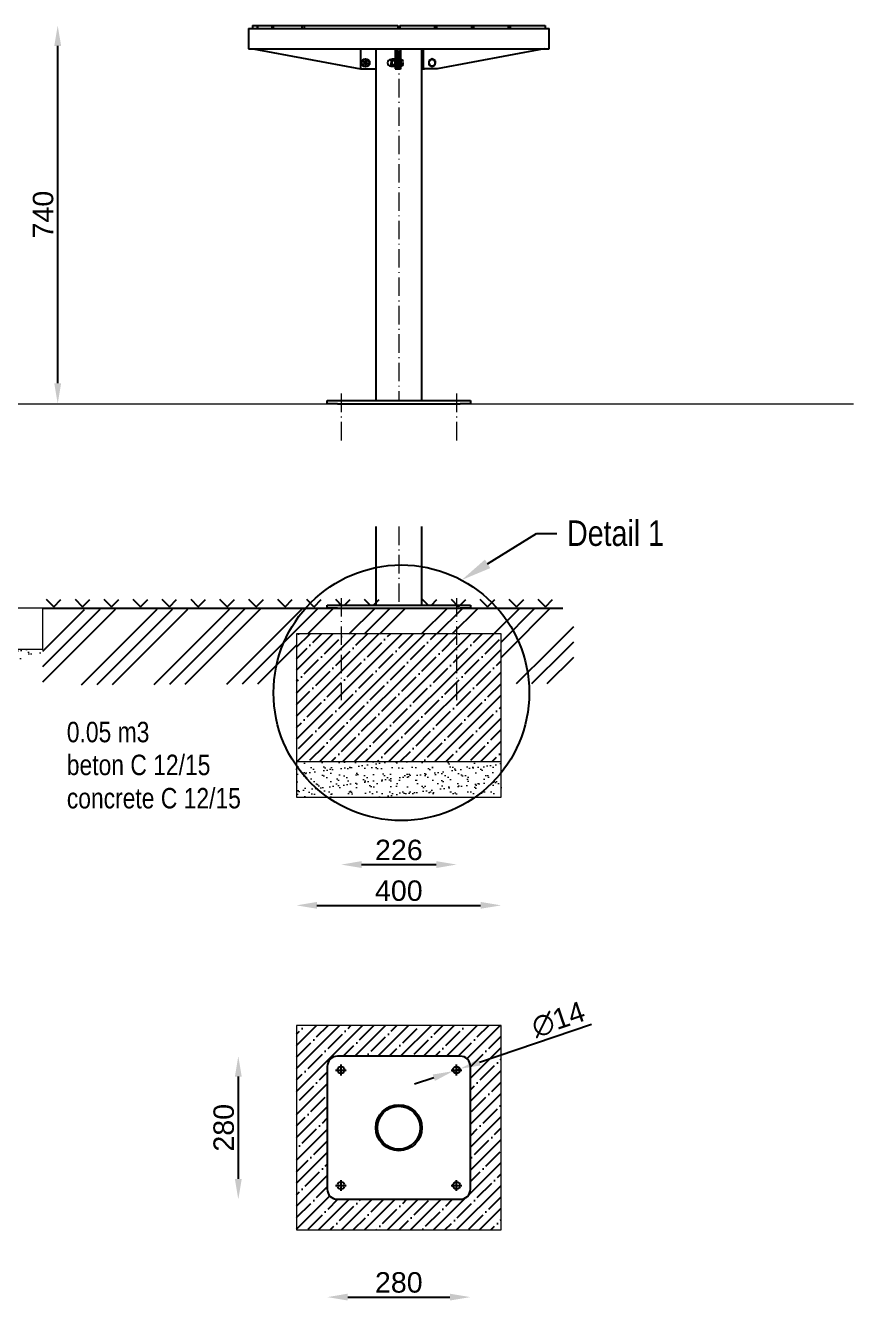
# Model space of a CAD drawing. Header units: millimetres. Extents: x -4282 to 6293, y -20 to 6567.
# Drawn here: x -2564 to -945, y 1047 to 3541 of the extents above; entities that cross this region are included whole.
import ezdxf
from ezdxf import colors
from ezdxf.entities.mleader import LeaderData, LeaderLine
from ezdxf.math import Vec2, Vec3

# ---------------------------------------------------------------- set-up
doc = ezdxf.new("R2010")
doc.units = ezdxf.units.MM
for name, pattern in [('ACAD_ISO10W100', [18.5, 12, -3, 0.5, -3]), ('CENTER2', [1.125, 0.75, -0.125, 0.125, -0.125]), ('INCONTINUOUS', [200000.001, 200000, -0.001]), ('PHANTOM', [12.7, 6.35, -1.27, 1.27, -1.27, 1.27, -1.27])]:
    doc.linetypes.add(name, pattern=pattern)
for name, color, linetype in [('KOTY', 3, 'INCONTINUOUS'), ('KOV', 254, 'Continuous'), ('OBRYSOVA', 7, 'Continuous'), ('OSY', 1, 'ACAD_ISO10W100'), ('POSTAVY ATD', 8, 'Continuous'), ('SRAFY', 9, 'Continuous')]:
    doc.layers.add(name, color=color, linetype=linetype)
doc.styles.add('SEACAD_Arial', font='arial.ttf', dxfattribs={"width": 0.8})
doc.styles.get("Standard").update_dxf_attribs({"font": 'arial.ttf'})
doc.dimstyles.new('PROFI_CSN', dxfattribs={"dimscale": 0, "dimtxt": 3.5, "dimasz": 3, "dimexe": 1, "dimexo": 0, "dimgap": 1.5, "dimtad": 1, "dimlfac": -1, "dimdsep": 46, "dimtxsty": 'Standard', "dimcen": 0, "dimdle": 1, "dimclrd": 256, "dimclre": 256, "dimclrt": 256, "dimadec": 0, "dimazin": 0, "dimtfac": 0.6, "dimtmove": 0, "dimatfit": 1, "dimfxl": 1, "dimtolj": 1, "dimarcsym": 0})

# ---------------------------------------------------------------- blocks, each defined once
blk = doc.blocks.new('*D0')
at = {"layer": 'DEFPOINTS', "color": 0, "transparency": 16777216}
for p in [(-2648.8, 3541.3), (-2501.5, 3541.3), (-2824.8, 2801.3)]:
    blk.add_point(p, dxfattribs=at)
at = {"layer": 'KOTY', "color": 7, "lineweight": -2, "transparency": 16777216}
blk.add_line((-2501.5, 2841.3), (-2501.5, 3501.3), dxfattribs=at)
at = {"layer": 'KOTY', "color": 7, "transparency": 16777216}
for points in [[(-2508.2, 3501.3), (-2494.8, 3501.3), (-2501.5, 3541.3)], [(-2508.2, 2841.3), (-2494.8, 2841.3), (-2501.5, 2801.3)]]:
    blk.add_solid(points, dxfattribs=at)
at = {"layer": 'KOTY', "color": 7, "lineweight": 13, "transparency": 16777216, "insert": (-2529.9, 3171.3), "char_height": 40, "attachment_point": 5, "rotation": 90}
blk.add_mtext('\\A1;740', dxfattribs=at)
blk = doc.blocks.new('*D3')
at = {"layer": 'DEFPOINTS', "color": 0, "transparency": 16777216}
for p in [(-2034.4, 2051.3), (-1634.4, 2051.3), (-1634.4, 1819.9)]:
    blk.add_point(p, dxfattribs=at)
at = {"layer": 'KOTY', "color": 7, "lineweight": -2, "transparency": 16777216}
blk.add_line((-1994.4, 1819.9), (-1674.4, 1819.9), dxfattribs=at)
at = {"layer": 'KOTY', "color": 7, "transparency": 16777216}
for points in [[(-1994.4, 1826.6), (-1994.4, 1813.3), (-2034.4, 1819.9)], [(-1674.4, 1826.6), (-1674.4, 1813.3), (-1634.4, 1819.9)]]:
    blk.add_solid(points, dxfattribs=at)
at = {"layer": 'KOTY', "color": 7, "lineweight": 13, "transparency": 16777216, "insert": (-1834.4, 1848.4), "char_height": 40, "attachment_point": 5}
blk.add_mtext('\\A1;400', dxfattribs=at)
blk = doc.blocks.new('*U7')
at = {"color": 0, "linetype": 'CENTER2', "transparency": 16777216}
for p, q in [((-10.5, 0), (-1.4, 0)), ((0, 1.4), (0, 10.5)), ((1.4, 0), (10.5, 0)), ((0, -10.5), (0, -1.4))]:
    blk.add_line(p, q, dxfattribs=at)
at = {"color": 0, "linetype": 'Continuous', "transparency": 16777216}
for p, q in [((-0.7, 0), (0.7, 0)), ((0, -0.7), (0, 0.7))]:
    blk.add_line(p, q, dxfattribs=at)
blk = doc.blocks.new('*U8')
at = {"color": 0, "linetype": 'CENTER2', "transparency": 16777216}
for p, q in [((-10.5, 0), (-1.4, 0)), ((0, 1.4), (0, 10.5)), ((1.4, 0), (10.5, 0)), ((0, -10.5), (0, -1.4))]:
    blk.add_line(p, q, dxfattribs=at)
at = {"color": 0, "linetype": 'Continuous', "transparency": 16777216}
for p, q in [((-0.7, 0), (0.7, 0)), ((0, -0.7), (0, 0.7))]:
    blk.add_line(p, q, dxfattribs=at)
blk = doc.blocks.new('*U9')
at = {"color": 0, "linetype": 'CENTER2', "transparency": 16777216}
for p, q in [((-10.5, 0), (-1.4, 0)), ((0, 1.4), (0, 10.5)), ((1.4, 0), (10.5, 0)), ((0, -10.5), (0, -1.4))]:
    blk.add_line(p, q, dxfattribs=at)
at = {"color": 0, "linetype": 'Continuous', "transparency": 16777216}
for p, q in [((-0.7, 0), (0.7, 0)), ((0, -0.7), (0, 0.7))]:
    blk.add_line(p, q, dxfattribs=at)
blk = doc.blocks.new('*U10')
at = {"color": 0, "linetype": 'CENTER2', "transparency": 16777216}
for p, q in [((-10.5, 0), (-1.4, 0)), ((0, 1.4), (0, 10.5)), ((1.4, 0), (10.5, 0)), ((0, -10.5), (0, -1.4))]:
    blk.add_line(p, q, dxfattribs=at)
at = {"color": 0, "linetype": 'Continuous', "transparency": 16777216}
for p, q in [((-0.7, 0), (0.7, 0)), ((0, -0.7), (0, 0.7))]:
    blk.add_line(p, q, dxfattribs=at)
blk = doc.blocks.new('*D12')
at = {"layer": 'DEFPOINTS', "color": 0, "transparency": 16777216}
for p in [(-1947.3, 2401.3), (-1721.3, 2401.3), (-1721.3, 1899.7)]:
    blk.add_point(p, dxfattribs=at)
at = {"layer": 'KOTY', "color": 7, "lineweight": -2, "transparency": 16777216}
blk.add_line((-1907.3, 1899.7), (-1761.3, 1899.7), dxfattribs=at)
at = {"layer": 'KOTY', "color": 7, "transparency": 16777216}
for points in [[(-1907.3, 1906.4), (-1907.3, 1893), (-1947.3, 1899.7)], [(-1761.3, 1906.4), (-1761.3, 1893), (-1721.3, 1899.7)]]:
    blk.add_solid(points, dxfattribs=at)
at = {"layer": 'KOTY', "color": 7, "lineweight": 13, "transparency": 16777216, "insert": (-1834.3, 1928.1), "char_height": 40, "attachment_point": 5}
blk.add_mtext('\\A1;226', dxfattribs=at)
blk = doc.blocks.new('*D13')
at = {"layer": 'DEFPOINTS', "color": 0, "transparency": 16777216}
for p in [(-1714.8, 1500.1), (-1728, 1495.6)]:
    blk.add_point(p, dxfattribs=at)
at = {"layer": 'KOTY', "color": 7, "lineweight": -2, "transparency": 16777216}
for p, q in [((-1676.9, 1512.9), (-1457.7, 1587.3)), ((-1728, 1495.6), (-1714.8, 1500.1)), ((-1765.9, 1482.7), (-1803.8, 1469.9))]:
    blk.add_line(p, q, dxfattribs=at)
at = {"layer": 'KOTY', "color": 7, "transparency": 16777216}
for points in [[(-1679, 1519.2), (-1674.7, 1506.6), (-1714.8, 1500.1)], [(-1768, 1489), (-1763.8, 1476.4), (-1728, 1495.6)]]:
    blk.add_solid(points, dxfattribs=at)
at = {"layer": 'KOTY', "color": 7, "lineweight": 13, "transparency": 16777216, "insert": (-1522.4, 1596.5), "char_height": 40, "attachment_point": 5, "rotation": 18.7395}
blk.add_mtext('\\A1;∅14', dxfattribs=at)
blk = doc.blocks.new('*D14')
at = {"layer": 'DEFPOINTS', "color": 0, "transparency": 16777216}
for p in [(-1974.4, 1264.8), (-1694.4, 1264.8), (-1694.4, 1053.5)]:
    blk.add_point(p, dxfattribs=at)
at = {"layer": 'KOTY', "color": 7, "lineweight": -2, "transparency": 16777216}
blk.add_line((-1934.4, 1053.5), (-1734.4, 1053.5), dxfattribs=at)
at = {"layer": 'KOTY', "color": 7, "transparency": 16777216}
for points in [[(-1934.4, 1060.2), (-1934.4, 1046.9), (-1974.4, 1053.5)], [(-1734.4, 1060.2), (-1734.4, 1046.9), (-1694.4, 1053.5)]]:
    blk.add_solid(points, dxfattribs=at)
at = {"layer": 'KOTY', "color": 7, "lineweight": 13, "transparency": 16777216, "insert": (-1834.4, 1082), "char_height": 40, "attachment_point": 5}
blk.add_mtext('\\A1;280', dxfattribs=at)
blk = doc.blocks.new('*D15')
at = {"layer": 'DEFPOINTS', "color": 0, "transparency": 16777216}
for p in [(-1954.4, 1524.8), (-2148.3, 1244.8), (-1954.4, 1244.8)]:
    blk.add_point(p, dxfattribs=at)
at = {"layer": 'KOTY', "color": 7, "lineweight": -2, "transparency": 16777216}
blk.add_line((-2148.3, 1484.8), (-2148.3, 1284.8), dxfattribs=at)
at = {"layer": 'KOTY', "color": 7, "transparency": 16777216}
for points in [[(-2155, 1484.8), (-2141.6, 1484.8), (-2148.3, 1524.8)], [(-2155, 1284.8), (-2141.6, 1284.8), (-2148.3, 1244.8)]]:
    blk.add_solid(points, dxfattribs=at)
at = {"layer": 'KOTY', "color": 7, "lineweight": 13, "transparency": 16777216, "insert": (-2176.7, 1384.8), "char_height": 40, "attachment_point": 5, "rotation": 90}
blk.add_mtext('\\A1;280', dxfattribs=at)

msp = doc.modelspace()

# ---------------------------------------------------------------- hatches: boundary and pattern name
at = {"transparency": 33554508}
h = msp.add_hatch(dxfattribs=at)
h.set_pattern_fill('ANSI35', color=9, scale=5)
h.set_pattern_definition([(45, (-3590.892, 50), (-22.45064, 22.45064), []), (45, (-3568.44, 50), (-22.45064, 22.45064), [39.6875, -7.9375, 0, -7.9375])])
h.paths.add_polyline_path([(-1634.4, 2351.3), (-2034.4, 2351.3), (-2034.4, 2101.3), (-1634.4, 2101.3)])
h = msp.add_hatch(dxfattribs=at)
h.set_pattern_fill('ANSI35', color=9, scale=5)
h.set_pattern_definition([(45, (-4818.348, -115.728), (-22.45064, 22.45064), []), (45, (-4795.898, -115.728), (-22.45064, 22.45064), [39.6875, -7.9375, 0, -7.9375])])
h.paths.add_polyline_path([(-2034.4, 1184.8), (-1634.4, 1184.8), (-1634.4, 1584.8), (-2034.4, 1584.8)])
h.paths.add_polyline_path([(-1974.4, 1504.8, -0.414214), (-1954.4, 1524.8), (-1714.4, 1524.8, -0.414214), (-1694.4, 1504.8), (-1694.4, 1264.8, -0.414214), (-1714.4, 1244.8), (-1954.4, 1244.8, -0.414214), (-1974.4, 1264.8)], flags=16)
h.paths.add_polyline_path([(-1954.4, 1497.8, -1), (-1940.4, 1497.8, -1)], flags=0)
h.paths.add_polyline_path([(-1940.4, 1271.8, -1), (-1954.4, 1271.8, -1)], flags=0)
h.paths.add_polyline_path([(-1714.4, 1497.8, -1), (-1728.4, 1497.8, -1)], flags=0)
h.paths.add_polyline_path([(-1714.4, 1271.8, -1), (-1728.4, 1271.8, -1)], flags=0)
at = {"layer": 'POSTAVY ATD', "lineweight": 15}
h = msp.add_hatch(dxfattribs=at)
h.set_pattern_fill('AR-SAND', color=9, scale=0.5, style=0)
h.set_pattern_definition([(37.5, (-4818.348, 7e-13), (-0.80002, 24.47066), [0, -19.304, 0, -21.59, 0, -20.6375]), (7.5, (-4818.348, 7e-13), (22.47616, 35.84126), [0, -10.414, 0, -17.399, 0, -6.6675]), (327.5, (-4833.97, 7e-13), (39.54962, 0.07186), [0, -6.35, 0, -22.86, 0, -29.845]), (317.5, (-4833.97, 7e-13), (38.17782, 11.14647), [0, -3.175, 0, -14.986, 0, -17.145])])
h.paths.add_polyline_path([(-1634.4, 2079.4), (-1634.4, 2101.3), (-2034.4, 2101.3), (-2034.4, 2092.7, 0.087451), (-1973.1, 2031.3), (-1685.7, 2031.3, 0.070723)])
h.paths.add_polyline_path([(-2034.4, 2092.7), (-2034.4, 2031.3), (-1973.1, 2031.3, -0.087451)], flags=17)
h.paths.add_polyline_path([(-1634.4, 2079.4, -0.070723), (-1685.7, 2031.3), (-1634.4, 2031.3)], flags=17)
at = {"layer": 'SRAFY'}
h = msp.add_hatch(dxfattribs=at)
h.set_pattern_fill('TERACO', color=9, scale=20)
h.set_pattern_definition([(45, (-10146.16, -2913.403), (-28.28427, 28.28427), [20, -20]), (135, (-10089.593, -2913.403), (-28.28427, -28.28427), [20, -20])])
h.paths.add_polyline_path([(-1804.3, 2424.3), (-1804.3, 2407.3), (-1724.4, 2407.3), (-1724.4, 2401.3), (-1513.6, 2401.3), (-1513.6, 2424.3)])
h.paths.add_polyline_path([(-1864.3, 2407.3), (-1864.3, 2424.3), (-2530.7, 2424.3), (-2530.7, 2401.3), (-1944.4, 2401.3), (-1944.4, 2407.3)])
h = msp.add_hatch(dxfattribs=at)
h.set_pattern_fill('GOST_GROUND', color=9, scale=10)
h.set_pattern_definition([(45, (-9882.51, -2913.4), (141.4214, -9e-15), [200]), (45, (-9852.51, -2913.4), (141.4214, -9e-15), [200]), (45, (-9822.51, -2913.4), (141.4214, -9e-15), [200])])
h.paths.add_polyline_path([(-2034.4, 2253.6), (-2530.9, 2251.3), (-2530.5, 2398.8), (-1492.1, 2401.2), (-1492.1, 2253.8), (-1634.4, 2253.8), (-1634.4, 2350.9), (-2034.4, 2350.9)])
at = {"layer": 'SRAFY', "lineweight": 15}
h = msp.add_hatch(dxfattribs=at)
h.set_pattern_fill('AR-SAND', color=9, scale=0.5, style=0)
h.set_pattern_definition([(37.5, (-459.863, 887.08), (-0.80002, 24.47066), [0, -19.304, 0, -21.59, 0, -20.6375]), (7.5, (-459.863, 887.08), (22.47616, 35.84126), [0, -10.414, 0, -17.399, 0, -6.6675]), (327.5, (-475.484, 887.08), (39.54962, 0.07186), [0, -6.35, 0, -22.86, 0, -29.845]), (317.5, (-475.484, 887.08), (38.17782, 11.14647), [0, -3.175, 0, -14.986, 0, -17.145])])
h.paths.add_polyline_path([(-3455.7, 2321.3), (-3455.7, 2301.3), (-3455.7, 2301.3), (-3383.9, 2301.1), (-3383.9, 2321.3)])
h.paths.add_polyline_path([(-2530.7, 2300.9), (-2530.7, 2321.3), (-3383.9, 2321.3), (-3383.9, 2301.1), (-3330.2, 2300.9)])

# ---------------------------------------------------------------- linework, layer by layer
at = {"color": 7, "linetype": 'Continuous', "lineweight": 25}
for p, q in [((-2128.4, 3535.3), (-2128.4, 3495.3)), ((-2128.4, 3535.3), (-1913.8, 3535.3)), ((-2120.4, 3541.3), (-2120.4, 3535.3)), ((-2120.4, 3541.3), (-2111.7, 3541.3)), ((-2111.7, 3541.3), (-2111.7, 3535.3)), ((-2111.7, 3541.3), (-2110.7, 3541.3)), ((-2110.7, 3541.3), (-2110.7, 3535.3)), ((-2110.7, 3541.3), (-2082.7, 3541.3)), ((-2082.7, 3541.3), (-2082.7, 3535.3)), ((-2082.7, 3541.3), (-2080.3, 3541.3)), ((-2080.3, 3541.3), (-2080.3, 3535.3)), ((-2080.3, 3541.3), (-2024.1, 3541.3)), ((-2024.1, 3541.3), (-2024.1, 3535.3)), ((-2024.1, 3541.3), (-2019.5, 3541.3)), ((-2019.5, 3541.3), (-2019.5, 3535.3)), ((-2019.5, 3541.3), (-1836.4, 3541.3)), ((-1913.8, 3535.3), (-1540.4, 3535.3)), ((-1836.4, 3541.3), (-1836.4, 3535.3)), ((-1832.4, 3541.3), (-1832.4, 3535.3)), ((-1832.4, 3541.3), (-1764.4, 3541.3)), ((-1764.4, 3541.3), (-1764.4, 3535.3)), ((-1764.4, 3541.3), (-1760.4, 3541.3)), ((-1760.4, 3541.3), (-1760.4, 3535.3)), ((-1760.4, 3541.3), (-1692.4, 3541.3)), ((-1692.4, 3541.3), (-1692.4, 3535.3)), ((-1692.4, 3541.3), (-1688.4, 3541.3)), ((-1688.4, 3541.3), (-1688.4, 3535.3)), ((-1688.4, 3541.3), (-1620.4, 3541.3)), ((-1620.4, 3541.3), (-1620.4, 3535.3)), ((-1620.4, 3541.3), (-1616.4, 3541.3)), ((-1616.4, 3541.3), (-1616.4, 3535.3)), ((-1616.4, 3541.3), (-1548.4, 3541.3)), ((-1548.4, 3541.3), (-1548.4, 3535.3)), ((-1540.4, 3495.3), (-1540.4, 3535.3)), ((-2128.4, 3495.3), (-1913.8, 3495.3)), ((-2119, 3495.3), (-1909.4, 3456.3)), ((-1913.7, 3495.3), (-1913.8, 3495.3)), ((-1913.7, 3495.3), (-1540.4, 3495.3)), ((-1909.4, 3495.3), (-1909.4, 3458.3)), ((-1879.3, 3495.3), (-1879.3, 3456.1)), ((-1841.4, 3495.3), (-1841.4, 3456.3)), ((-1837.4, 3495.3), (-1837.4, 3456.3)), ((-1831.4, 3458.3), (-1831.4, 3495.3)), ((-1831.2, 3495.3), (-1831.2, 3476.3)), ((-1789.5, 3456.1), (-1789.5, 3495.3)), ((-1786.4, 3458.3), (-1786.4, 3495.3)), ((-1549.8, 3495.3), (-1759.4, 3456.3)), ((-1900.8, 3470.8), (-1902.3, 3468.3)), ((-1902.3, 3468.3), (-1900.8, 3465.8)), ((-1898, 3470.8), (-1900.8, 3470.8)), ((-1896.5, 3468.3), (-1898, 3470.8)), ((-1898, 3465.8), (-1896.5, 3468.3)), ((-1847.9, 3474.5), (-1850.1, 3474.5)), ((-1847.5, 3475.8), (-1847.9, 3474.8)), ((-1847.9, 3473.8), (-1847.5, 3475.8)), ((-1847.9, 3474.8), (-1847.9, 3473.8)), ((-1847.5, 3471.9), (-1847.9, 3473.8)), ((-1847.9, 3473.8), (-1847.9, 3468.1)), ((-1847.9, 3468.1), (-1847.5, 3471.9)), ((-1847.5, 3464.4), (-1847.9, 3468.1)), ((-1847.9, 3468.1), (-1847.9, 3462.6)), ((-1847.5, 3475.8), (-1842.1, 3475.8)), ((-1842.1, 3471.9), (-1847.5, 3471.9)), ((-1841.4, 3473.9), (-1842.1, 3475.8)), ((-1831.2, 3486.5), (-1831.4, 3486.5)), ((-1830.4, 3476.3), (-1831.4, 3476.3)), ((-1830.4, 3468.3), (-1830.4, 3476.3)), ((-1829.6, 3475.3), (-1830.4, 3475.3)), ((-1830.4, 3460.3), (-1830.4, 3468.3)), ((-1829.6, 3461.3), (-1829.6, 3475.3)), ((-1826.1, 3465.2), (-1826.1, 3468.3)), ((-1775.9, 3468.4), (-1776, 3464.6)), ((-1775.8, 3472.1), (-1775.9, 3468.4)), ((-1772.5, 3473.9), (-1775.8, 3472.1)), ((-1769.3, 3475.8), (-1772.5, 3473.9)), ((-1766, 3473.8), (-1769.3, 3475.8)), ((-1762.8, 3471.9), (-1766, 3473.8)), ((-1763, 3464.4), (-1762.9, 3468.1)), ((-1762.9, 3468.1), (-1762.8, 3471.9)), ((-1909.4, 3458.3), (-1907.4, 3456.3)), ((-1909.4, 3456.3), (-1907.4, 3456.3)), ((-1907.4, 3456.3), (-1879.3, 3456.3)), ((-1900.8, 3465.8), (-1898, 3465.8)), ((-1879.4, 3456.1), (-1879.4, 2807.3)), ((-1879.3, 3456.1), (-1879.4, 3456.1)), ((-1850.1, 3462), (-1847.9, 3462)), ((-1847.9, 3462.6), (-1847.5, 3464.4)), ((-1847.5, 3460.8), (-1847.9, 3462.6)), ((-1847.9, 3462.6), (-1847.9, 3461.8)), ((-1847.9, 3461.8), (-1847.5, 3460.7)), ((-1842.1, 3464.4), (-1847.5, 3464.4)), ((-1842.1, 3460.8), (-1847.5, 3460.8)), ((-1842.1, 3460.7), (-1841.4, 3462.6)), ((-1841.4, 3456.3), (-1837.4, 3456.3)), ((-1837.6, 3456.1), (-1837.6, 3456.3)), ((-1831.2, 3456.1), (-1837.6, 3456.1)), ((-1837.4, 3458.3), (-1831.4, 3458.3)), ((-1831.4, 3456.3), (-1837.4, 3456.3)), ((-1831.4, 3460.3), (-1830.4, 3460.3)), ((-1831.4, 3458.3), (-1831.2, 3458.3)), ((-1831.4, 3458.3), (-1831.4, 3456.3)), ((-1831.2, 3456.3), (-1831.4, 3456.3)), ((-1831.2, 3460.3), (-1831.2, 3456.1)), ((-1830.4, 3461.3), (-1829.6, 3461.3)), ((-1789.5, 3456.3), (-1784.4, 3456.3)), ((-1789.4, 3456.1), (-1789.5, 3456.1)), ((-1789.4, 2807.3), (-1789.4, 3456.1)), ((-1786.4, 3458.3), (-1784.4, 3456.3)), ((-1759.4, 3456.3), (-1784.4, 3456.3)), ((-1776, 3464.6), (-1772.8, 3462.7)), ((-1772.8, 3462.7), (-1769.5, 3460.8)), ((-1769.5, 3460.8), (-1766.3, 3462.6)), ((-1766.3, 3462.6), (-1763, 3464.4)), ((-1974.4, 2801.3), (-1974.4, 2807.3)), ((-1974.4, 2807.3), (-1954.4, 2807.3)), ((-1954.4, 2801.3), (-1974.4, 2801.3)), ((-1954.4, 2807.3), (-1714.4, 2807.3)), ((-1954.4, 2801.3), (-1714.4, 2801.3)), ((-1714.4, 2807.3), (-1694.4, 2807.3)), ((-1694.4, 2801.3), (-1714.4, 2801.3)), ((-1694.4, 2807.3), (-1694.4, 2801.3)), ((-1879.3, 2560.9), (-1879.3, 2407.3)), ((-1789.3, 2407.3), (-1789.3, 2560.9)), ((-1974.3, 2401.3), (-1974.3, 2407.3)), ((-1974.3, 2407.3), (-1954.3, 2407.3)), ((-1954.3, 2401.3), (-1974.3, 2401.3)), ((-1954.3, 2407.3), (-1714.3, 2407.3)), ((-1954.3, 2401.3), (-1714.3, 2401.3)), ((-1714.3, 2407.3), (-1694.3, 2407.3)), ((-1694.3, 2401.3), (-1714.3, 2401.3)), ((-1694.3, 2407.3), (-1694.3, 2401.3))]:
    msp.add_line(p, q, dxfattribs=at)
at = {"color": 7, "linetype": 'PHANTOM', "lineweight": 18}
for p, q in [((-1850.1, 3462), (-1850.1, 3474.5)), ((-1826.1, 3468.3), (-1826.1, 3471.5)), ((-1826.1, 3465), (-1826.1, 3468.3))]:
    msp.add_line(p, q, dxfattribs=at)
msp.add_line((-2530.7, 2401.3), (-1513.6, 2401.3))
at = {"lineweight": 15}
msp.add_line((-1879.7, 2401.3), (-1929.7, 2401.3), dxfattribs=at)
at = {"color": 7, "linetype": 'Continuous', "lineweight": 25, "flags": 128}
for points in [[(-1842.1, 3471.9), (-1841.7, 3473.8), (-1842.1, 3475.8)], [(-1842.1, 3464.4), (-1841.7, 3468.1), (-1842.1, 3471.9)], [(-1842.1, 3460.8), (-1841.7, 3462.5), (-1842.1, 3464.4)]]:
    msp.add_lwpolyline(points, dxfattribs=at)
at = {"color": 7, "linetype": 'Continuous', "lineweight": 25}
for radius in [8, 7, 3.03, 0.894]:
    msp.add_circle((-1899.4, 3468.3), radius, dxfattribs=at)
msp.add_circle((-1829.4, 2235.8), 250)
at = {"color": 7, "linetype": 'Continuous'}
msp.add_circle((-1755.7, 2401.3), 0.01, dxfattribs=at)
msp.add_circle((-1755.7, 2401.3), 0.01, dxfattribs=at)
at = {"color": 7, "linetype": 'Continuous', "lineweight": 25}
for centre, radius, start, end in [((-1850.1, 3468.3), 6.25, 90, 270), ((-1833, 3468.6), 7.5, 22.8232, 62.6803), ((-1826.5, 3471.4), 0.375, 0, 22.8232), ((-1769.4, 3468.3), 6.5, 118.9161, 178.9161), ((-1769.4, 3468.3), 6.5, 178.9161, 238.9161), ((-1769.4, 3468.3), 6.25, 88.9161, 268.9161), ((-1769.4, 3468.3), 6.5, 58.9161, 118.9161), ((-1769.4, 3468.3), 6.25, 268.9161, 88.9161), ((-1769.4, 3468.3), 6.5, 298.9161, 358.9161), ((-1769.4, 3468.3), 6.5, 358.9161, 58.9161), ((-1833, 3467.9), 7.5, 297.3197, 337.1768), ((-1826.5, 3465.2), 0.375, 337.1768, 0), ((-1769.4, 3468.3), 6.5, 238.9161, 298.9161)]:
    msp.add_arc(centre, radius, start, end, dxfattribs=at)
at = {"layer": 'KOV'}
for centre in [(-1947.4, 1271.8), (-1721.4, 1271.8)]:
    msp.add_circle(centre, 7, dxfattribs=at)
at = {"layer": 'OBRYSOVA'}
msp.add_lwpolyline([(-1694.4, 1264.8), (-1694.4, 1504.8, 0.414214), (-1714.4, 1524.8), (-1954.4, 1524.8, 0.414214), (-1974.4, 1504.8), (-1974.4, 1264.8, 0.414214), (-1954.4, 1244.8), (-1714.4, 1244.8, 0.414214)], format="xyb", close=True, dxfattribs=at)
for centre, radius in [((-1947.4, 1497.8), 7), ((-1721.4, 1497.8), 7), ((-1834.4, 1384.8), 45), ((-1834.4, 1384.8), 42)]:
    msp.add_circle(centre, radius, dxfattribs=at)
at = {"layer": 'OSY', "color": 0, "lineweight": 15, "ltscale": 3}
for p, q in [((-1834.3, 3492.1), (-1834.3, 2807.3)), ((-1947.4, 2821.1), (-1947.4, 2721.3)), ((-1721.4, 2821.1), (-1721.4, 2721.3)), ((-1834.3, 2560.9), (-1834.3, 2407.3)), ((-1947.3, 2421.1), (-1947.3, 2221.1)), ((-1721.3, 2421.1), (-1721.3, 2221.1))]:
    msp.add_line(p, q, dxfattribs=at)
at = {"layer": 'POSTAVY ATD', "color": 9, "lineweight": 15}
for p, q in [((-4195.2, 2801.3), (-945.2, 2801.3)), ((-2034.4, 2101.3), (-2034.4, 2031.3)), ((-1634.4, 2031.3), (-1634.4, 2101.3)), ((-2034.4, 2031.3), (-1634.4, 2031.3))]:
    msp.add_line(p, q, dxfattribs=at)
at = {"layer": 'POSTAVY ATD', "lineweight": 15}
msp.add_lwpolyline([(-2680.7, 2321.3), (-2530.7, 2321.3), (-2530.7, 2401.3), (-2680.7, 2401.3)], close=True, dxfattribs=at)
at = {"layer": 'POSTAVY ATD', "color": 9, "lineweight": 15}
for points in [[(-2034.4, 2101.3), (-1634.4, 2101.3), (-1634.4, 2351.3), (-2034.4, 2351.3)], [(-2034.4, 1184.8), (-1634.4, 1184.8), (-1634.4, 1584.8), (-2034.4, 1584.8)]]:
    msp.add_lwpolyline(points, close=True, dxfattribs=at)

# ---------------------------------------------------------------- block references
at = {"linetype": 'CENTER2'}
for name, p in [('*U7', (-1947.4, 1497.8)), ('*U8', (-1721.4, 1497.8)), ('*U10', (-1947.4, 1271.8)), ('*U9', (-1721.4, 1271.8))]:
    msp.add_blockref(name, p, dxfattribs=at)

# ---------------------------------------------------------------- texts
at = {"style": 'SEACAD_Arial', "width": 0.8}
for s, p in [('0.05 m3', (-2483.7, 2139)), ('beton C 12/15', (-2483.7, 2074.7)), ('concrete C 12/15', (-2483.7, 2009.6))]:
    msp.add_text(s, height=40, dxfattribs=at).set_placement(p)

# ---------------------------------------------------------------- dimensions: what is measured, and where the dimension line sits
at = {"layer": 'KOTY', "lineweight": 13}
for base, p1, p2, picture, middle in [((-2501.5, 3541.3), (-2824.8, 2801.3), (-2648.8, 3541.3), '*D0', (-2529.9, 3171.3)), ((-2148.3, 1244.8), (-1954.4, 1524.8), (-1954.4, 1244.8), '*D15', (-2176.7, 1384.8))]:
    dim = msp.add_linear_dim(base=base, p1=p1, p2=p2, angle=90, dimstyle='PROFI_CSN', override={"dimscale": 1, "dimtxt": 40, "dimasz": 40, "dimgap": 8, "dimdec": 0, "dimlfac": 1, "dimrnd": 1, "dimse1": 1, "dimse2": 1, "dimclrd": 7, "dimclre": 3, "dimclrt": 7, "dimtdec": 0}, dxfattribs=at)
    dim.commit()
    dim.dimension.update_dxf_attribs({"geometry": picture, "text_midpoint": middle})
for base, p1, p2, picture, middle in [((-1721.3, 1899.7), (-1947.3, 2401.3), (-1721.3, 2401.3), '*D12', (-1834.3, 1928.1)), ((-1694.4, 1053.5), (-1974.4, 1264.8), (-1694.4, 1264.8), '*D14', (-1834.4, 1082))]:
    dim = msp.add_linear_dim(base=base, p1=p1, p2=p2, dimstyle='PROFI_CSN', override={"dimscale": 1, "dimtxt": 40, "dimasz": 40, "dimgap": 8, "dimdec": 0, "dimlfac": 1, "dimrnd": 1, "dimse1": 1, "dimse2": 1, "dimclrd": 7, "dimclre": 3, "dimclrt": 7, "dimtdec": 0}, dxfattribs=at)
    dim.commit()
    dim.dimension.update_dxf_attribs({"geometry": picture, "text_midpoint": middle})
dim = msp.add_linear_dim(base=(-1634.4, 1819.9), p1=(-2034.4, 2051.3), p2=(-1634.4, 2051.3), dimstyle='PROFI_CSN', override={"dimscale": 1, "dimtxt": 40, "dimasz": 40, "dimgap": 8, "dimdec": 0, "dimlfac": 1, "dimrnd": 1, "dimse1": 1, "dimse2": 1, "dimclrd": 7, "dimclre": 3, "dimclrt": 7, "dimtdec": 0}, dxfattribs=at)
dim.commit()
dim.dimension.update_dxf_attribs({"geometry": '*D3', "text_midpoint": (-1834.4, 1819.9), "dimtype": 160})
dim = msp.add_diameter_dim_2p(p1=(-1728, 1495.6), p2=(-1714.8, 1500.1), dimstyle='PROFI_CSN', override={"dimscale": 1, "dimtxt": 40, "dimasz": 40, "dimgap": 8, "dimdec": 0, "dimlfac": 1, "dimrnd": 1, "dimse1": 1, "dimse2": 1, "dimclrd": 7, "dimclre": 3, "dimclrt": 7, "dimtdec": 0}, dxfattribs=at)
dim.commit()
dim.dimension.update_dxf_attribs({"geometry": '*D13', "text_midpoint": (-1512.9, 1568.5), "dimtype": 163})

# ---------------------------------------------------------------- leaders
ml = msp.add_multileader_mtext('Standard')
ml.set_content('Detail 1', color=256, style='SEACAD_Arial')
ml.set_leader_properties(lineweight=-3)
ml.build(insert=Vec2(0, 0))
ml.multileader.update_dxf_attribs({"text_right_attachment_type": 6, "dogleg_length": 2, "arrow_head_size": 60, "scale": 20})
ctx = ml.context
ctx.base_point, ctx.scale, ctx.char_height, ctx.arrow_head_size, ctx.landing_gap_size, ctx.plane_origin = Vec3(-1525.3, 2547.7), 20, 50, 60, 20, Vec3(-153.3, 2437.5)
ctx.right_attachment = 6
notes = []
notes.append((ctx, [(0, (1, 1, 0), (-1565.3, 2547.7), (1, 0), 40, [(0, [(-1711.6, 2456.3)], 0, [])])]))
ctx.mtext.insert, ctx.mtext.flow_direction = Vec3(-1505.3, 2573.1), 5
for ctx, leaders in notes:
    for number, flags, end, landing, length, lines in leaders:
        leader = LeaderData()
        leader.index, (leader.has_last_leader_line, leader.has_dogleg_vector, leader.attachment_direction) = number, flags
        leader.last_leader_point, leader.dogleg_vector, leader.dogleg_length = Vec3(end), Vec3(landing), length
        for number, points, colour, breaks in lines:
            line = LeaderLine()
            line.index, line.vertices, line.color, line.breaks = number, Vec3.list(points), colors.encode_raw_color(colour), breaks
            leader.lines.append(line)
        ctx.leaders.append(leader)

doc.saveas('drawing.dxf')
